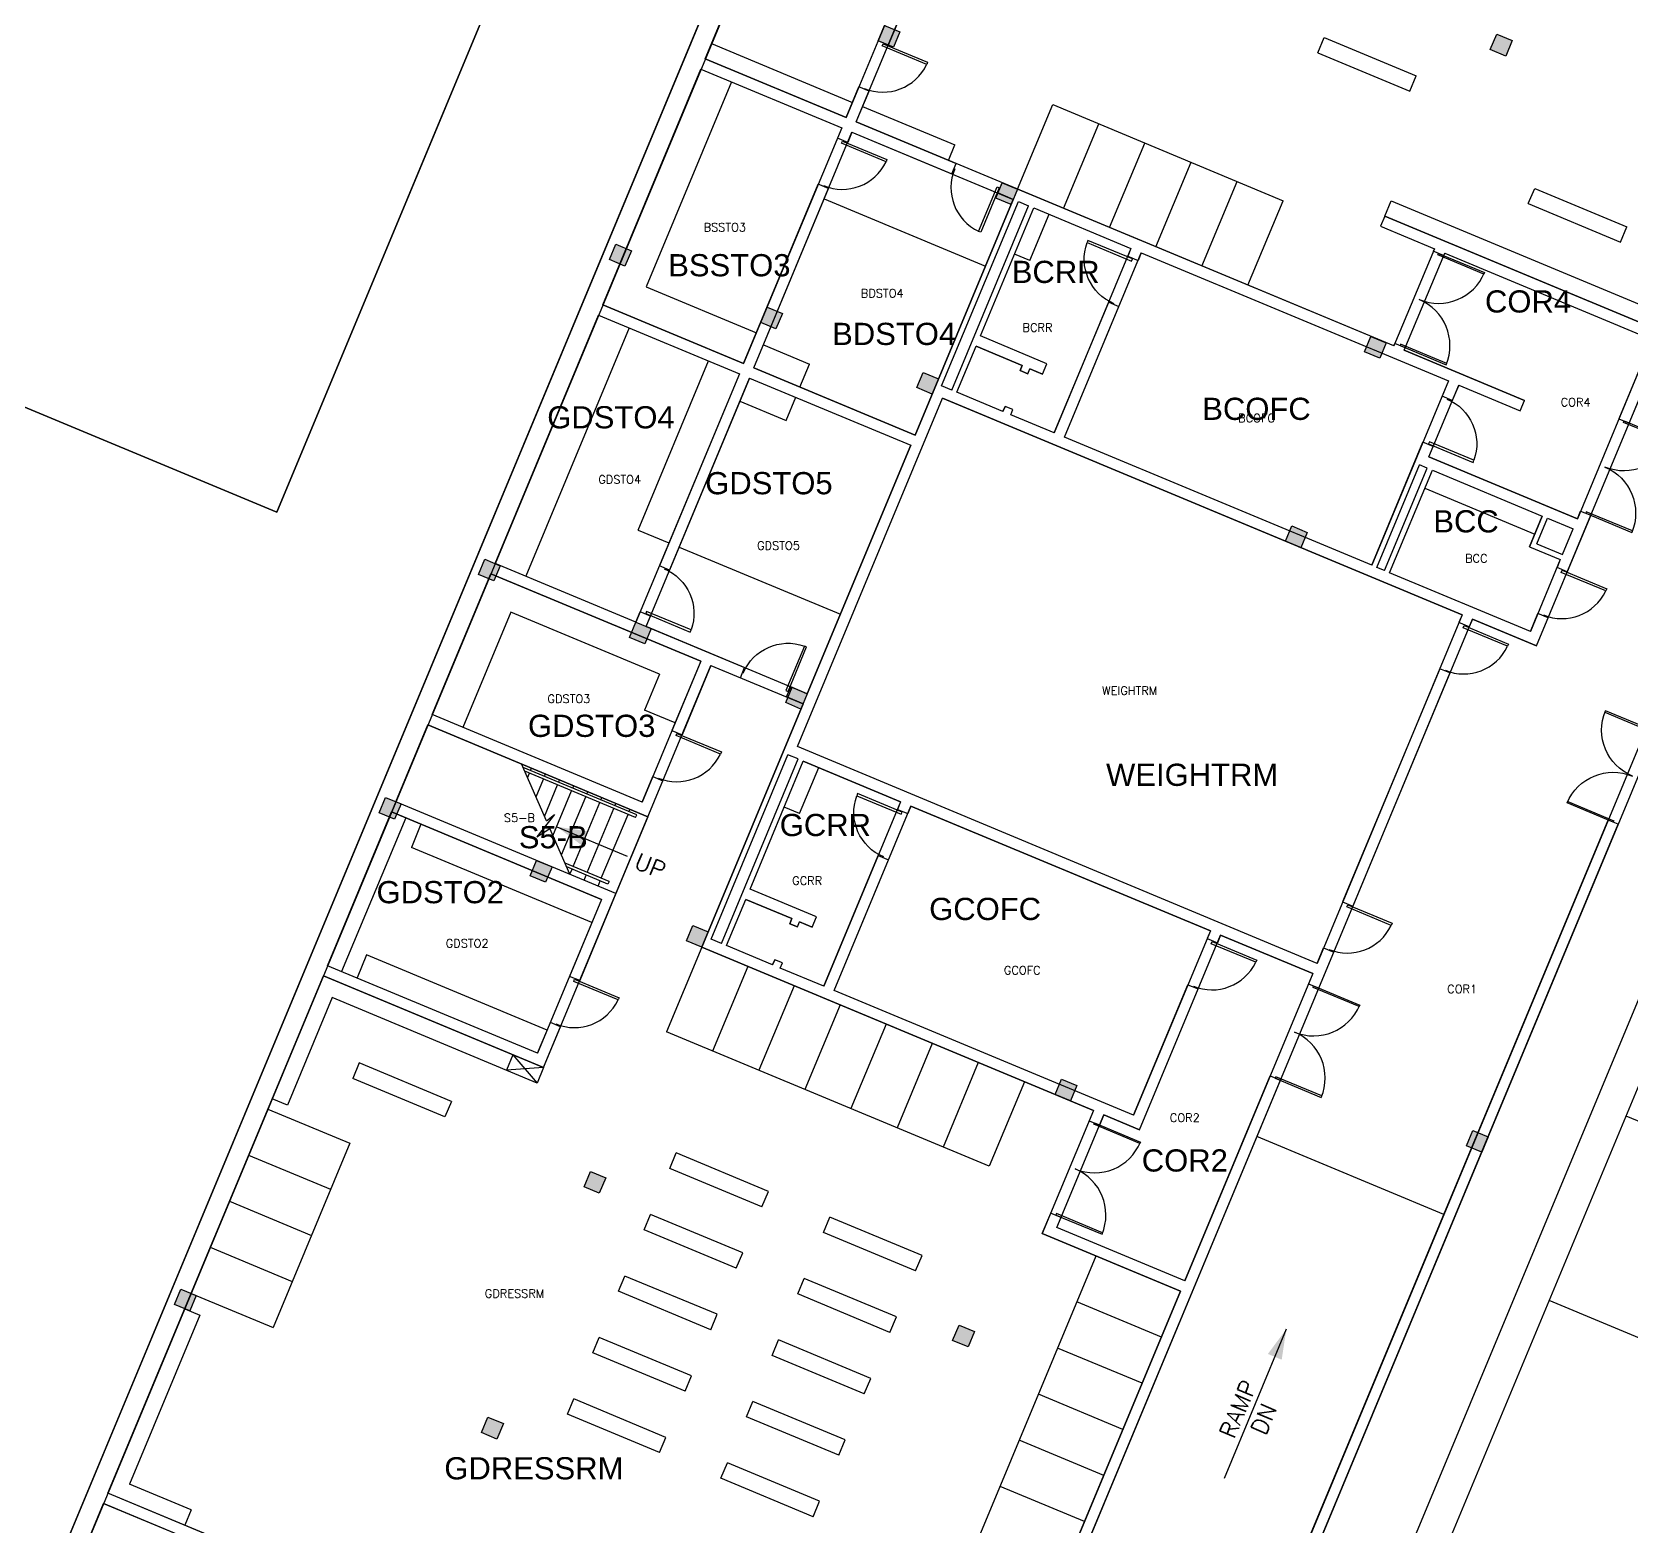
# Model space of a CAD drawing. Header units: inches. Extents: x -13030 to 12419, y -17984 to 4650.
# Drawn here: x 1453 to 2606, y -15828 to -14751 of the extents above; entities that cross this region are included whole.
import ezdxf
from ezdxf.enums import TextEntityAlignment as Align

# ---------------------------------------------------------------- set-up
doc = ezdxf.new("R2010")
doc.units = ezdxf.units.IN
doc.header["$LTSCALE"] = 48
doc.header["$MEASUREMENT"] = 0
doc.layers.get('0').update_dxf_attribs({"linetype": 'CONTINUOUS'})
for name, color, linetype in [('A-COLS', 1, 'CONTINUOUS'), ('A-COLS-GRID', 41, 'CONTINUOUS'), ('A-DOOR', 30, 'CONTINUOUS'), ('A-FLOR', 41, 'CONTINUOUS'), ('A-FLOR-STRS', 30, 'CONTINUOUS'), ('A-FURN', 41, 'CONTINUOUS'), ('A-WALLS', 1, 'CONTINUOUS'), ('CAFM_BLDG_OTLN', 41, 'CONTINUOUS'), ('CAFM_Gross', 200, 'CONTINUOUS'), ('CAFM_ID', 8, 'CONTINUOUS'), ('CAFM_MeasuredGross', 50, 'CONTINUOUS'), ('CAFM_SPACE', 5, 'CONTINUOUS'), ('CAFM_Space_Label', 7, 'CONTINUOUS')]:
    doc.layers.add(name, color=color, linetype=linetype)
doc.styles.add('CAFM-TXT', font='txt.shx', dxfattribs={"height": 6})
doc.styles.add('ROMANS', font='ROMANS.shx')

# ---------------------------------------------------------------- blocks, each defined once
blk = doc.blocks.new('LEADARR2')
blk.add_solid([(0, 0), (1, 0.25), (1, -0.25)])
blk = doc.blocks.new('DR-DOUB')
for p, q in [((0, 0.5), (0.015625, 0.5)), ((0, 0), (0, 0.5)), ((0.015625, 0.5), (0.015625, 0)), ((1, 0.5), (0.984375, 0.5)), ((0.984375, 0.5), (0.984375, 0)), ((1, 0), (1, 0.5)), ((0.015625, 0), (0, 0)), ((0.984375, 0), (1, 0))]:
    blk.add_line(p, q)
for centre, start, end in [((0, 0), 0, 90), ((1, 0), 90, 180)]:
    blk.add_arc(centre, 0.5, start, end)
blk = doc.blocks.new('DR-S90')
for p, q in [((0.015, 0.005), (0.015, 0.97)), ((0.015, 0.97), (0.062, 0.97)), ((0.062, 0.97), (0.062, 0.005)), ((0.062, 0.005), (0.015, 0.005))]:
    blk.add_line(p, q)
blk.add_arc((0.015, 0), 0.97, 360, 87.217)

msp = doc.modelspace()

# ---------------------------------------------------------------- linework, layer by layer
at = {"layer": 'A-COLS'}
for points in [[(2067.7, -14746.4), (2078.8, -14751), (2074.2, -14762.1), (2063.1, -14757.4)], [(2509.2, -14752.7), (2520.3, -14757.3), (2515.7, -14768.4), (2504.6, -14763.8)], [(2152.6, -14859.8), (2163.7, -14864.4), (2159.1, -14875.4), (2148, -14870.8)], [(1874.1, -14904.1), (1885.2, -14908.7), (1880.6, -14919.8), (1869.5, -14915.1)], [(1983.1, -14949.4), (1994.1, -14954.1), (1989.5, -14965.1), (1978.5, -14960.5)], [(2418.5, -14970.5), (2429.5, -14975.1), (2424.9, -14986.2), (2413.8, -14981.6)], [(2095.7, -14996.4), (2106.8, -15001), (2102.1, -15012.1), (2091.1, -15007.4)], [(2361.5, -15107.1), (2372.6, -15111.8), (2368, -15122.8), (2356.9, -15118.2)], [(1779.5, -15131.1), (1790.6, -15135.8), (1786, -15146.8), (1774.9, -15142.2)], [(1888.5, -15176.5), (1899.5, -15181.1), (1894.9, -15192.2), (1883.8, -15187.6)], [(2001.1, -15223.4), (2012.1, -15228.1), (2007.5, -15239.1), (1996.5, -15234.5)], [(1708, -15302.8), (1719.1, -15307.4), (1714.5, -15318.5), (1703.4, -15313.9)], [(1816.9, -15348.2), (1828, -15352.8), (1823.4, -15363.9), (1812.3, -15359.3)], [(1929.5, -15395.1), (1940.6, -15399.8), (1936, -15410.8), (1924.9, -15406.2)], [(2195.4, -15505.9), (2206.5, -15510.5), (2201.8, -15521.6), (2190.8, -15517)], [(2492, -15542.8), (2503.1, -15547.4), (2498.5, -15558.5), (2487.4, -15553.9)], [(1855.7, -15572.4), (1866.8, -15577), (1862.1, -15588.1), (1851.1, -15583.4)], [(1560.3, -15657.3), (1571.4, -15661.9), (1566.8, -15673), (1555.7, -15668.4)], [(2121.5, -15683.1), (2132.6, -15687.8), (2128, -15698.8), (2116.9, -15694.2)], [(1781.8, -15749.6), (1792.9, -15754.2), (1788.3, -15765.3), (1777.2, -15760.7)]]:
    msp.add_lwpolyline(points, close=True, dxfattribs=at)
at = {"layer": 'A-COLS-GRID'}
for points in [[(2067.7, -14746.4), (2078.8, -14751), (2063.1, -14757.4), (2074.2, -14762.1)], [(2509.2, -14752.7), (2520.3, -14757.3), (2504.6, -14763.8), (2515.7, -14768.4)], [(2152.6, -14859.8), (2163.7, -14864.4), (2148, -14870.8), (2159.1, -14875.4)], [(1874.1, -14904.1), (1885.2, -14908.7), (1869.5, -14915.1), (1880.6, -14919.8)], [(1983.1, -14949.4), (1994.1, -14954.1), (1978.5, -14960.5), (1989.5, -14965.1)], [(2418.5, -14970.5), (2429.5, -14975.1), (2413.8, -14981.6), (2424.9, -14986.2)], [(2095.7, -14996.4), (2106.8, -15001), (2091.1, -15007.4), (2102.1, -15012.1)], [(2361.5, -15107.1), (2372.6, -15111.8), (2356.9, -15118.2), (2368, -15122.8)], [(1779.5, -15131.1), (1790.6, -15135.8), (1774.9, -15142.2), (1786, -15146.8)], [(1888.5, -15176.5), (1899.5, -15181.1), (1883.8, -15187.6), (1894.9, -15192.2)], [(2001.1, -15223.4), (2012.1, -15228.1), (1996.5, -15234.5), (2007.5, -15239.1)], [(1708, -15302.8), (1719.1, -15307.4), (1703.4, -15313.9), (1714.5, -15318.5)], [(1816.9, -15348.2), (1828, -15352.8), (1812.3, -15359.3), (1823.4, -15363.9)], [(1929.5, -15395.1), (1940.6, -15399.8), (1924.9, -15406.2), (1936, -15410.8)], [(2195.4, -15505.9), (2206.5, -15510.5), (2190.8, -15517), (2201.8, -15521.6)], [(2492, -15542.8), (2503.1, -15547.4), (2487.4, -15553.9), (2498.5, -15558.5)], [(1855.7, -15572.4), (1866.8, -15577), (1851.1, -15583.4), (1862.1, -15588.1)], [(1560.3, -15657.3), (1571.4, -15661.9), (1555.7, -15668.4), (1566.8, -15673)], [(2121.5, -15683.1), (2132.6, -15687.8), (2116.9, -15694.2), (2128, -15698.8)], [(1781.8, -15749.6), (1792.9, -15754.2), (1777.2, -15760.7), (1788.3, -15765.3)]]:
    msp.add_solid(points, dxfattribs=at)
at = {"layer": 'A-FLOR'}
for p, q in [((2334.1, -16114.1), (2669.5, -15309.1)), ((2457.8, -15879.6), (2691.7, -15318.4)), ((2816.6, -15621.8), (2602.5, -15532.5)), ((2761.2, -15754.7), (2547.1, -15665.4))]:
    msp.add_line(p, q, dxfattribs=at)
at = {"layer": 'A-FLOR-STRS'}
for p, q in [((2024.3, -14871.3), (2140.6, -14919.8)), ((1919.7, -15122.4), (2036, -15170.8)), ((1824, -15319.7), (1806, -15278.6)), ((1889.1, -15315.4), (1807.1, -15281.3)), ((1888.3, -15317.3), (1808.3, -15284)), ((1810.3, -15288.6), (1811.7, -15285.4)), ((1812.5, -15283.5), (1813.2, -15281.7)), ((1816.5, -15302.5), (1821.8, -15289.6)), ((1822.6, -15287.8), (1823.4, -15285.9)), ((1822.6, -15316.5), (1832, -15293.8)), ((1828.7, -15330.4), (1842.1, -15298.1)), ((1832.8, -15292), (1833.5, -15290.1)), ((1842.9, -15296.2), (1843.7, -15294.4)), ((1853.1, -15300.4), (1853.8, -15298.6)), ((1834.8, -15344.3), (1852.3, -15302.3)), ((1843.2, -15352.7), (1862.5, -15306.5)), ((1853.4, -15356.9), (1872.6, -15310.8)), ((1863.2, -15304.7), (1864, -15302.8)), ((1873.4, -15308.9), (1874.1, -15307.1)), ((1883.5, -15313.1), (1884.3, -15311.3)), ((1829.7, -15315.1), (1817.1, -15331.2)), ((1824, -15319.7), (1829.7, -15315.1)), ((1831.4, -15323.9), (1882.1, -15345.1)), ((1863.5, -15361.1), (1882.8, -15315)), ((1888.3, -15317.3), (1889.1, -15315.4)), ((1817.1, -15331.2), (1826.4, -15325.2)), ((1840.9, -15358.2), (1826.4, -15325.2)), ((1869.1, -15363.4), (1837.4, -15350.3)), ((1868.3, -15365.3), (1838.6, -15352.9)), ((1840.9, -15358.2), (1842.5, -15354.5)), ((1851.1, -15362.4), (1852.6, -15358.8)), ((1861.2, -15366.7), (1862.8, -15363)), ((1869.1, -15363.4), (1868.3, -15365.3)), ((2471.1, -15603.4), (2336.3, -15547.3)), ((2357.5, -15686.1), (2312.7, -15793.7))]:
    msp.add_line(p, q, dxfattribs=at)
at = {"layer": 'A-FURN'}
for p, q in [((2380.2, -14766.1), (2384.8, -14755)), ((2384.8, -14755), (2451.2, -14782.7)), ((1943.1, -14759.4), (2044.6, -14801.8)), ((2380.2, -14766.1), (2446.6, -14793.8)), ((1957.5, -14787.1), (1896, -14934.8)), ((2446.6, -14793.8), (2451.2, -14782.7)), ((2052, -14804.8), (2118.5, -14832.5)), ((2163.7, -14864.4), (2189.1, -14803.4)), ((2189.1, -14803.4), (2355.2, -14872.7)), ((2196.9, -14878.2), (2222.3, -14817.3)), ((2113.8, -14843.6), (2118.5, -14832.5)), ((2230.1, -14892.1), (2255.5, -14831.1)), ((2263.4, -14905.9), (2288.8, -14845)), ((2296.6, -14919.8), (2322, -14858.8)), ((2329.8, -14933.6), (2355.2, -14872.7)), ((2428.6, -14883.8), (2433.2, -14872.7)), ((2433.2, -14872.7), (2617.8, -14949.6)), ((2532, -14874.8), (2536.6, -14863.8)), ((2536.6, -14863.8), (2603.1, -14891.4)), ((2172.6, -14915.8), (2186.5, -14882.5)), ((2532, -14874.8), (2598.5, -14902.5)), ((2598.5, -14902.5), (2603.1, -14891.4)), ((2172.6, -14915.8), (2161.5, -14911.1)), ((1896, -14934.8), (1975.4, -14967.9)), ((1883.7, -14964.4), (1809.1, -15143.4)), ((1980.5, -14976.5), (2013.7, -14990.4)), ((1890.1, -15110.1), (1940.9, -14988.2)), ((2006.8, -15007), (2013.7, -14990.4)), ((1963.5, -15017.1), (1996.8, -15031)), ((1996.8, -15031), (2003.7, -15014.4)), ((2457.4, -15079.9), (2536.8, -15113)), ((1890.1, -15110.1), (1912.3, -15119.3)), ((1798.3, -15169.3), (1763.7, -15252.4)), ((1905.4, -15213.9), (1798.3, -15169.3)), ((1905.4, -15213.9), (1894.6, -15239.8)), ((1916.8, -15249), (1894.6, -15239.8)), ((2006.5, -15314.5), (2020.3, -15281.3)), ((2006.5, -15314.5), (1995.4, -15309.9)), ((1722.5, -15317.5), (1676.3, -15428.3)), ((1733.5, -15322.1), (1726.6, -15338.8)), ((1856.8, -15393), (1726.6, -15338.8)), ((1694.3, -15416.3), (1687.4, -15432.9)), ((1824.5, -15470.5), (1694.3, -15416.3)), ((1936, -15410.8), (1910.6, -15471.8)), ((1969.2, -15424.7), (1943.8, -15485.6)), ((2002.5, -15438.5), (1977.1, -15499.4)), ((1669.5, -15447.1), (1637.2, -15524.7)), ((1817.2, -15508.7), (1669.5, -15447.1)), ((2035.7, -15452.4), (2010.3, -15513.3)), ((2143.2, -15568.7), (1910.6, -15471.8)), ((2068.9, -15466.2), (2043.5, -15527.1)), ((2102.1, -15480.1), (2076.8, -15541)), ((1688.9, -15494.2), (1684.3, -15505.3)), ((1755.4, -15521.9), (1688.9, -15494.2)), ((1799.7, -15488.4), (1795.1, -15499.4)), ((1799.7, -15488.4), (1817.2, -15508.7)), ((2135.4, -15493.9), (2110, -15554.8)), ((1750.8, -15533), (1684.3, -15505.3)), ((1821.8, -15497.6), (1795.1, -15499.4)), ((1821.8, -15497.6), (1817.2, -15508.7)), ((2168.6, -15507.8), (2143.2, -15568.7)), ((1637.2, -15524.7), (1626.1, -15520.1)), ((1623.1, -15527.4), (1682.1, -15552.1)), ((1755.4, -15521.9), (1750.8, -15533)), ((1682.1, -15552.1), (1626.8, -15685)), ((1609.2, -15560.7), (1668.3, -15585.3)), ((1912.9, -15570.2), (1917.5, -15559.1)), ((1984, -15586.8), (1917.5, -15559.1)), ((1979.4, -15597.9), (1912.9, -15570.2)), ((1979.4, -15597.9), (1984, -15586.8)), ((1595.4, -15593.9), (1654.5, -15618.5)), ((1894.5, -15614.5), (1899.1, -15603.4)), ((1965.5, -15631.1), (1899.1, -15603.4)), ((2023.7, -15616.4), (2028.3, -15605.3)), ((2094.8, -15633), (2028.3, -15605.3)), ((1960.9, -15642.2), (1894.5, -15614.5)), ((2090.1, -15644.1), (2023.7, -15616.4)), ((1581.5, -15627.1), (1640.6, -15651.8)), ((1960.9, -15642.2), (1965.5, -15631.1)), ((2090.1, -15644.1), (2094.8, -15633)), ((2123.4, -15865.9), (2220.3, -15633.3)), ((1876, -15658.8), (1880.6, -15647.8)), ((1942.5, -15686.5), (1876, -15658.8)), ((1947.1, -15675.4), (1880.6, -15647.8)), ((2005.2, -15660.7), (2009.8, -15649.6)), ((2076.3, -15677.3), (2009.8, -15649.6)), ((1567.7, -15660.4), (1626.8, -15685)), ((2071.7, -15688.4), (2005.2, -15660.7)), ((2267.4, -15691.9), (2206.5, -15666.5)), ((1574.1, -15676.1), (1523.4, -15797.9)), ((1563.1, -15671.4), (1574.1, -15676.1)), ((1942.5, -15686.5), (1947.1, -15675.4)), ((2071.7, -15688.4), (2076.3, -15677.3)), ((1857.5, -15703.1), (1862.1, -15692.1)), ((1928.6, -15719.8), (1862.1, -15692.1)), ((1924, -15730.8), (1857.5, -15703.1)), ((1986.8, -15705), (1991.4, -15693.9)), ((2057.8, -15721.6), (1991.4, -15693.9)), ((2253.5, -15725.1), (2192.6, -15699.8)), ((2053.2, -15732.7), (1986.8, -15705)), ((1924, -15730.8), (1928.6, -15719.8)), ((2053.2, -15732.7), (2057.8, -15721.6)), ((1839.1, -15747.4), (1843.7, -15736.4)), ((1910.1, -15764.1), (1843.7, -15736.4)), ((1968.3, -15749.3), (1972.9, -15738.2)), ((2039.4, -15765.9), (1972.9, -15738.2)), ((2239.7, -15758.4), (2178.8, -15733)), ((1905.5, -15775.1), (1839.1, -15747.4)), ((2034.8, -15777), (1968.3, -15749.3)), ((1905.5, -15775.1), (1910.1, -15764.1)), ((2034.8, -15777), (2039.4, -15765.9)), ((2225.8, -15791.6), (2164.9, -15766.2)), ((1949.8, -15793.6), (1954.5, -15782.5)), ((2020.9, -15810.2), (1954.5, -15782.5)), ((2016.3, -15821.3), (1949.8, -15793.6)), ((1567.7, -15816.4), (1523.4, -15797.9)), ((2212, -15824.8), (2151.1, -15799.4)), ((1567.7, -15816.4), (1563.1, -15827.4)), ((2016.3, -15821.3), (2020.9, -15810.2))]:
    msp.add_line(p, q, dxfattribs=at)
at = {"layer": 'A-WALLS'}
for p, q in [((1457.1, -15889.4), (2122.5, -14292.5)), ((2128.5, -14314.5), (1938.5, -14770.5)), ((2213.1, -14397.4), (2063.1, -14757.4)), ((2220.5, -14400.5), (2070.5, -14760.5)), ((2604.8, -15033), (2851.7, -14440.4)), ((2070.5, -14760.5), (2063.1, -14757.4)), ((1938.5, -14770.5), (2040, -14812.8)), ((1935.4, -14777.9), (1864.6, -14947.8)), ((1935.4, -14777.9), (2036.9, -14820.2)), ((2040, -14812.8), (2049.2, -14790.7)), ((2047.4, -14815.9), (2056.6, -14793.8)), ((2056.6, -14793.8), (2049.2, -14790.7)), ((2047.4, -14815.9), (2119.4, -14845.9)), ((2036.9, -14820.2), (2033.8, -14827.6)), ((2041.2, -14830.7), (2033.8, -14827.6)), ((2044.3, -14823.3), (2041.2, -14830.7)), ((2044.3, -14823.3), (2116.3, -14853.3)), ((2116.3, -14853.3), (2119.4, -14845.9)), ((1966.1, -14990.1), (2020, -14860.8)), ((2027.4, -14863.9), (2020, -14860.8)), ((2149.5, -14867.1), (2152.6, -14859.8)), ((2435.1, -14977.4), (2152.6, -14859.8)), ((1973.5, -14993.1), (2027.4, -14863.9)), ((2089.8, -15041.6), (2160.6, -14871.8)), ((2108.9, -15006.2), (2164.3, -14873.3)), ((2160.6, -14871.8), (2149.5, -14867.1)), ((2164.3, -14873.3), (2171.7, -14876.4)), ((2116.3, -15009.3), (2171.7, -14876.4)), ((2136.9, -14970.2), (2175.4, -14877.9)), ((2175.4, -14877.9), (2245.5, -14907.1)), ((2428.6, -14883.8), (2425.5, -14891.1)), ((2428.6, -14883.8), (2624.3, -14965.3)), ((2425.5, -14891.1), (2464.3, -14907.3)), ((2245.5, -14907.1), (2243.2, -14912.7)), ((2464.3, -14907.3), (2463.5, -14909.1)), ((2470.9, -14912.2), (2463.5, -14909.1)), ((2243.2, -14912.7), (2250.6, -14915.8)), ((2252.9, -14910.2), (2250.6, -14915.8)), ((2252.9, -14910.2), (2474.5, -15002.5)), ((2471.7, -14910.4), (2470.9, -14912.2)), ((2471.7, -14910.4), (2621.2, -14972.7)), ((1861.5, -14955.1), (1786.9, -15134.2)), ((1861.5, -14955.1), (1963.1, -14997.4)), ((1864.6, -14947.8), (1966.1, -14990.1)), ((2190.1, -15040.1), (2229.4, -14945.9)), ((2197.5, -15043.1), (2236.8, -14949)), ((2229.4, -14945.9), (2236.8, -14949)), ((2120, -15010.8), (2133.8, -14977.6)), ((2167.1, -14991.4), (2133.8, -14977.6)), ((2184.9, -14990.2), (2136.9, -14970.2)), ((2435.1, -14977.4), (2435.8, -14975.6)), ((2443.2, -14978.7), (2435.8, -14975.6)), ((2621.2, -14972.7), (2597.4, -15029.9)), ((2442.5, -14980.5), (2443.2, -14978.7)), ((2442.5, -14980.5), (2529.2, -15016.7)), ((1963.1, -14997.4), (1905.4, -15135.9)), ((1970.5, -15000.5), (1912.8, -15139)), ((1970.5, -15000.5), (2086.8, -15049)), ((1973.5, -14993.1), (2089.8, -15041.6)), ((2165.5, -14995.1), (2167.1, -14991.4)), ((2171.1, -14997.4), (2165.5, -14995.1)), ((2171.1, -14997.4), (2172.6, -14993.8)), ((2181.8, -14997.6), (2172.6, -14993.8)), ((2181.8, -14997.6), (2184.9, -14990.2)), ((2116.3, -15009.3), (2108.9, -15006.2)), ((2153.2, -15024.7), (2120, -15010.8)), ((2474.5, -15002.5), (2469.8, -15013.6)), ((2481.8, -15005.6), (2477.2, -15016.7)), ((2481.8, -15005.6), (2526.1, -15024.1)), ((2004.9, -15266.2), (2109.5, -15015.1)), ((2484.3, -15171.3), (2109.5, -15015.1)), ((2153.2, -15024.7), (2154.8, -15021)), ((2160.3, -15023.3), (2154.8, -15021)), ((2158.8, -15027), (2160.3, -15023.3)), ((2477.2, -15016.7), (2469.8, -15013.6)), ((2526.1, -15024.1), (2529.2, -15016.7)), ((2190.1, -15040.1), (2158.8, -15027)), ((2597.4, -15029.9), (2604.8, -15033)), ((2419.1, -15135.4), (2197.5, -15043.1)), ((2419.1, -15135.4), (2456, -15046.8)), ((2463.4, -15049.9), (2456, -15046.8)), ((2012.1, -15228.1), (2086.8, -15049)), ((2460.3, -15057.3), (2463.4, -15049.9)), ((2460.3, -15057.3), (2567.4, -15101.9)), ((2422.8, -15137), (2453.5, -15063.1)), ((2428.3, -15139.3), (2459.1, -15065.4)), ((2432, -15140.8), (2462.8, -15067)), ((2459.1, -15065.4), (2453.5, -15063.1)), ((2462.8, -15067), (2542.1, -15100.1)), ((2532.9, -15122.2), (2542.1, -15100.1)), ((2538.1, -15120.1), (2545.8, -15101.6)), ((2545.8, -15101.6), (2564.3, -15109.3)), ((2577.1, -15099.4), (2560.1, -15140.1)), ((2567.4, -15101.9), (2569.7, -15096.4)), ((2569.7, -15096.4), (2577.1, -15099.4)), ((2556.6, -15127.8), (2564.3, -15109.3)), ((2532.9, -15122.2), (2555.1, -15131.4)), ((2538.1, -15120.1), (2556.6, -15127.8)), ((1888.5, -15176.5), (1786.9, -15134.2)), ((1912.8, -15139), (1905.4, -15135.9)), ((2428.3, -15139.3), (2422.8, -15137)), ((2555.1, -15131.4), (2552.8, -15137)), ((2560.1, -15140.1), (2552.8, -15137)), ((1783.8, -15141.6), (1741.5, -15243.1)), ((1935.2, -15204.7), (1783.8, -15141.6)), ((2533.5, -15183.1), (2432, -15140.8)), ((1888.5, -15176.5), (1891.5, -15169.1)), ((1898.9, -15172.2), (1891.5, -15169.1)), ((1895.8, -15179.6), (1898.9, -15172.2)), ((2484.3, -15171.3), (2482, -15176.8)), ((2491.7, -15174.4), (2489.4, -15179.9)), ((2537.8, -15193.6), (2491.7, -15174.4)), ((2533.5, -15183.1), (2538.9, -15170.2)), ((2537.8, -15193.6), (2546.3, -15173.3)), ((2546.3, -15173.3), (2538.9, -15170.2)), ((1895.8, -15179.6), (1966.9, -15209.2)), ((2489.4, -15179.9), (2482, -15176.8)), ((1935.2, -15204.7), (1914.5, -15254.5)), ((1942.6, -15207.8), (1921.8, -15257.6)), ((1942.6, -15207.8), (1963.8, -15216.6)), ((1963.8, -15216.6), (1966.9, -15209.2)), ((2468.1, -15210.1), (2398.1, -15378.1)), ((2475.5, -15213.1), (2405.5, -15381.1)), ((2475.5, -15213.1), (2468.1, -15210.1)), ((1997.1, -15230.4), (2000.1, -15223.1)), ((2009.1, -15235.4), (1997.1, -15230.4)), ((2012.1, -15228.1), (2000.1, -15223.1)), ((1892.9, -15306.2), (1741.5, -15243.1)), ((1936, -15410.8), (2009.1, -15235.4)), ((1738.5, -15250.5), (1666.1, -15424.1)), ((1897.2, -15316.7), (1738.5, -15250.5)), ((1914.5, -15254.5), (1921.8, -15257.6)), ((2379.7, -15422.4), (2004.9, -15266.2)), ((1942.8, -15405), (1998.1, -15272.1)), ((1950.1, -15408.1), (2005.5, -15275.1)), ((1970.8, -15369), (2009.2, -15276.7)), ((2005.5, -15275.1), (1998.1, -15272.1)), ((2079.4, -15305.9), (2009.2, -15276.7)), ((1892.9, -15306.2), (1900.6, -15287.8)), ((1900.6, -15287.8), (1908, -15290.8)), ((1715.4, -15305.9), (1718.5, -15298.5)), ((1897.2, -15316.7), (1908, -15290.8)), ((1874.1, -15372.1), (1715.4, -15305.9)), ((2079.4, -15305.9), (2077.1, -15311.4)), ((2077.1, -15311.4), (2084.5, -15314.5)), ((2086.8, -15309), (2084.5, -15314.5)), ((2302.8, -15399), (2086.8, -15309)), ((1863.7, -15376.4), (1712.3, -15313.3)), ((2232.3, -16197.3), (2596.9, -15322.2)), ((2323.4, -15957.9), (2589.5, -15319.1)), ((2596.9, -15322.2), (2589.5, -15319.1)), ((2024, -15438.8), (2063.2, -15344.7)), ((2063.2, -15344.7), (2070.6, -15347.8)), ((2031.4, -15441.9), (2070.6, -15347.8)), ((2018.8, -15389), (1970.8, -15369)), ((1863.7, -15376.4), (1840.6, -15431.8)), ((1874.1, -15372.1), (1848, -15434.8)), ((1953.8, -15409.6), (1967.7, -15376.4)), ((2000.9, -15390.2), (1967.7, -15376.4)), ((2398.1, -15378.1), (2405.5, -15381.1)), ((1999.4, -15393.9), (2000.9, -15390.2)), ((2004.9, -15396.2), (2006.5, -15392.5)), ((2015.7, -15396.4), (2006.5, -15392.5)), ((2015.7, -15396.4), (2018.8, -15389)), ((1950.1, -15408.1), (1942.8, -15405)), ((2004.9, -15396.2), (1999.4, -15393.9)), ((2302.8, -15399), (2300.5, -15404.5)), ((2300.5, -15404.5), (2307.8, -15407.6)), ((2310.1, -15402.1), (2307.8, -15407.6)), ((2376.6, -15429.8), (2310.1, -15402.1)), ((2218.5, -15528.5), (1936, -15410.8)), ((1987.1, -15423.4), (1953.8, -15409.6)), ((2379.7, -15422.4), (2384.3, -15411.3)), ((2380.9, -15440.2), (2391.7, -15414.4)), ((2384.3, -15411.3), (2391.7, -15414.4)), ((1817.5, -15487.1), (1666.1, -15424.1)), ((1987.1, -15423.4), (1988.6, -15419.8)), ((1994.1, -15422.1), (1988.6, -15419.8)), ((1992.6, -15425.8), (1994.1, -15422.1)), ((2024, -15438.8), (1992.6, -15425.8)), ((1663.1, -15431.4), (1507.7, -15804.4)), ((1821.8, -15497.6), (1663.1, -15431.4)), ((1848, -15434.8), (1840.6, -15431.8)), ((2247.4, -15531.9), (2286.6, -15437.8)), ((2286.6, -15437.8), (2294, -15440.8)), ((2376.6, -15429.8), (2373.5, -15437.1)), ((2373.5, -15437.1), (2380.9, -15440.2)), ((2247.4, -15531.9), (2031.4, -15441.9)), ((2251.7, -15542.4), (2294, -15440.8)), ((1817.5, -15487.1), (1826.8, -15465)), ((1821.8, -15497.6), (1834.1, -15468.1)), ((1834.1, -15468.1), (1826.8, -15465)), ((2188.6, -15901.8), (2353.2, -15506.7)), ((2284.3, -15651.3), (2345.8, -15503.6)), ((2345.8, -15503.6), (2353.2, -15506.7)), ((2218.5, -15528.5), (2215.4, -15535.9)), ((2225.8, -15531.6), (2222.8, -15539)), ((2251.7, -15542.4), (2225.8, -15531.6)), ((2215.4, -15535.9), (2222.8, -15539)), ((2181.5, -15617.1), (2187.7, -15602.4)), ((2187.7, -15602.4), (2195.1, -15605.4)), ((2192, -15612.8), (2195.1, -15605.4)), ((2281.2, -15658.7), (2181.5, -15617.1)), ((2284.3, -15651.3), (2192, -15612.8)), ((2115.1, -16057.4), (2281.2, -15658.7)), ((1577.8, -15833.6), (1507.7, -15804.4)), ((1504.6, -15811.8), (1475.4, -15881.9)), ((1574.8, -15841), (1504.6, -15811.8))]:
    msp.add_line(p, q, dxfattribs=at)
at = {"layer": 'CAFM_BLDG_OTLN'}
msp.add_lwpolyline([(988, -14132.9), (895.7, -14354.5), (1108.9, -14443.4), (953.7, -14815.9), (1629.5, -15097.3), (2098.3, -13972.1), (1209.5, -13601.2), (924.7, -13482.6), (703.2, -14014.2), (988, -14132.9)], close=True, dxfattribs=at)
msp.add_lwpolyline([(1874.5, -14509.2), (1629.5, -15097.3), (953.7, -14815.9), (1108.9, -14443.4), (1098.6, -14439.1)], dxfattribs=at)
at = {"layer": 'CAFM_Gross'}
msp.add_lwpolyline([(2251.8, -16517.5), (2236.7, -16540), (2251.7, -16550), (2253.9, -16546.7), (2297.9, -16576.2), (2308, -16561.3), (2263.9, -16531.7), (2422.2, -16295.9), (3338.6, -16677.8), (3754, -15680.8), (3443.8, -15551.6), (3831.5, -14621.1), (2258.6, -13965.8), (1457.1, -15889.4), (1495.8, -15905.6), (1470.1, -15967.4), (1551.3, -16001.3), (1485, -16160.4), (1598.4, -16207.6, 0.05164), (1676.3, -16221.4), (1711.5, -16318.3), (1721.5, -16318), (1731.1, -16479.8, 0.145412), (2076.9, -16360.8)], format="xyb", close=True, dxfattribs=at)
at = {"layer": 'CAFM_MeasuredGross'}
msp.add_lwpolyline([(1721.5, -16318), (1730.7, -16463.8, 0.145287), (2067.6, -16347.8), (2072.2, -16354.3), (2076.9, -16360.8), (2251.8, -16517.5), (2405.3, -16288.9), (2412.2, -16272.3), (3328.9, -16654.2), (3730.5, -15690.5), (3420.3, -15561.3), (3808, -14630.8), (3014.2, -14300.1), (3015.7, -14296.4), (2266.2, -13984.1), (1475.4, -15881.9), (1512.3, -15897.3), (1485.8, -15961), (1567, -15994.8), (1501.2, -16152.7), (1597.6, -16192.8, 0.060997), (1686.3, -16208), (1720.5, -16302.1)], format="xyb", close=True, dxfattribs=at)
at = {"layer": 'CAFM_SPACE'}
for points in [[(2154.6, -14251.8), (2326.3, -14323.3), (2300.2, -14386.1), (2307.5, -14389.1), (2333.7, -14326.4), (2405.7, -14356.4), (2407.2, -14352.7), (2451.5, -14371.1), (2450, -14374.8), (2808.2, -14524.1), (2624.3, -14965.3), (2428.6, -14883.8), (2425.5, -14891.1), (2464.3, -14907.3), (2435.1, -14977.4), (2047.4, -14815.9), (2240.5, -14352.5), (2131.5, -14307.1), (2154.6, -14251.8)], [(2128.5, -14314.5), (2167.2, -14330.7), (2163.4, -14339.9), (2187.4, -14349.9), (2191.2, -14340.7), (2230, -14356.8), (2040, -14812.8), (1938.5, -14770.5), (2128.5, -14314.5)], [(1935.4, -14777.9), (2036.9, -14820.2), (1966.1, -14990.1), (1864.6, -14947.8)], [(2044.3, -14823.3), (2160.6, -14871.8), (2089.8, -15041.6), (1973.5, -14993.1)], [(2175.4, -14877.9), (2245.5, -14907.1), (2190.1, -15040.1), (2158.8, -15027), (2160.3, -15023.3), (2154.8, -15021), (2153.2, -15024.7), (2120, -15010.8), (2133.8, -14977.6), (2167.1, -14991.4), (2165.5, -14995.1), (2171.1, -14997.4), (2172.6, -14993.8), (2181.8, -14997.6), (2184.9, -14990.2), (2136.9, -14970.2), (2175.4, -14877.9)], [(2252.9, -14910.2), (2474.5, -15002.5), (2419.1, -15135.4), (2197.5, -15043.1), (2252.9, -14910.2)], [(2471.7, -14910.4), (2621.2, -14972.7), (2567.4, -15101.9), (2460.3, -15057.3), (2481.8, -15005.6), (2526.1, -15024.1), (2529.2, -15016.7), (2442.5, -14980.5), (2471.7, -14910.4)], [(1861.5, -14955.1), (1963.1, -14997.4), (1888.5, -15176.5), (1786.9, -15134.2)], [(1970.5, -15000.5), (2086.8, -15049), (2012.1, -15228.1), (1895.8, -15179.6)], [(2109.5, -15015.1), (2484.3, -15171.3), (2379.7, -15422.4), (2004.9, -15266.2)], [(2462.8, -15067), (2542.1, -15100.1), (2532.9, -15122.2), (2555.1, -15131.4), (2533.5, -15183.1), (2432, -15140.8), (2462.8, -15067)], [(1783.8, -15141.6), (1935.2, -15204.7), (1892.9, -15306.2), (1741.5, -15243.1)], [(1942.6, -15207.8), (2009.1, -15235.4), (1936, -15410.8), (2218.5, -15528.5), (2181.5, -15617.1), (2281.2, -15658.7), (2115.1, -16057.4), (1507.7, -15804.4), (1663.1, -15431.4), (1821.8, -15497.6), (1942.6, -15207.8)], [(2633.8, -15233.6), (3420.4, -15561.4), (3730.5, -15690.5), (3328.9, -16654.2), (2401.1, -16267.6), (2309.8, -16229.6), (2232.3, -16197.3), (2633.8, -15233.6)], [(1738.5, -15250.5), (1897.2, -15316.7), (1874.1, -15372.1), (1715.4, -15305.9)], [(2009.2, -15276.7), (2079.4, -15305.9), (2024, -15438.8), (1992.6, -15425.8), (1994.1, -15422.1), (1988.6, -15419.8), (1987.1, -15423.4), (1953.8, -15409.6), (1967.7, -15376.4), (2000.9, -15390.2), (1999.4, -15393.9), (2004.9, -15396.2), (2006.5, -15392.5), (2015.7, -15396.4), (2018.8, -15389), (1970.8, -15369), (2009.2, -15276.7)], [(2086.8, -15309), (2302.8, -15399), (2247.4, -15531.9), (2031.4, -15441.9)], [(1712.3, -15313.3), (1863.7, -15376.4), (1817.5, -15487.1), (1666.1, -15424.1)], [(2310.1, -15402.1), (2376.6, -15429.8), (2284.3, -15651.3), (2192, -15612.8), (2225.8, -15531.6), (2251.7, -15542.4), (2310.1, -15402.1)], [(1504.6, -15811.8), (1667.1, -15879.4), (1615.9, -16002.2), (1490.4, -15949.9), (1512.3, -15897.3), (1475.4, -15881.9), (1504.6, -15811.8)]]:
    msp.add_lwpolyline(points, close=True, dxfattribs=at)
msp.add_lwpolyline([(1730.7, -16463.8), (1721.5, -16318, 0.263444), (2124.2, -16069.9), (2165.1, -15989.4), (2199.7, -15906.4), (2188.6, -15901.8), (2491.7, -15174.4), (2537.8, -15193.6), (2577.1, -15099.4), (2927.1, -14259.5), (3015.7, -14296.4), (2323.4, -15957.9), (2314.1, -15954.1), (2208.8, -16207), (2209.4, -16207.3, -0.228203), (1730.7, -16463.8)], format="xyb", close=True, dxfattribs=at)

# ---------------------------------------------------------------- block references
at = {"layer": 'A-DOOR'}
for name, p, xscale, yscale, rotation in [('DR-S90', (2066.8, -14759), -36, -36, 67.38000000000001), ('DR-S90', (2037.5, -14829.1), -36, -36, 67.38000000000017), ('DR-S90', (2151.1, -14863.4), 36, 36, 157.3799999999994), ('DR-S90', (2246.9, -14914.2), -36, 36, 67.37999999999944), ('DR-DOUB', (2467.2, -14910.7), -72, -72, 67.38000000000001), ('DR-S90', (2459.7, -15048.4), 36, -36, 67.3799999999988), ('DR-DOUB', (2573.4, -15097.9), 72, -72, 67.38000000000049), ('DR-S90', (1895.2, -15170.7), 36, -36, 67.38000000000024), ('DR-S90', (2556.5, -15138.5), -36, -36, 67.38000000000001), ('DR-S90', (1998.6, -15226.8), 36, -36, 157.3800000000013), ('DR-S90', (2485.7, -15178.4), -36, -36, 67.38000000000017), ('DR-DOUB', (2620.9, -15254.2), -72, 72, 67.3800000000001), ('DR-S90', (1918.1, -15256.1), -36, -36, 67.37999999999937), ('DR-S90', (2080.8, -15313), -36, 36, 67.37999999999968), ('DR-S90', (2401.8, -15379.6), -36, -36, 67.37999999999992), ('DR-S90', (2304.1, -15406.1), -36, -36, 67.38000000000041), ('DR-S90', (1844.3, -15433.3), -36, -36, 67.38000000000001), ('DR-DOUB', (2377.2, -15438.7), -72, -72, 67.37999999999978), ('DR-DOUB', (2219.1, -15537.4), -72, -72, 67.38000000000017)]:
    msp.add_blockref(name, p, dxfattribs=dict(at, xscale=xscale, yscale=yscale, rotation=rotation))
at = {"layer": 'A-FLOR-STRS', "yscale": 21.6, "zscale": 21.6}
for p, xscale, rotation in [((1831.4, -15323.9), -21.59999999999999, 157.3800000000011), ((2357.5, -15686.1), 21.6, 247.3800000000002)]:
    msp.add_blockref('LEADARR2', p, dxfattribs=dict(at, xscale=xscale, rotation=rotation))

# ---------------------------------------------------------------- texts
at = {"layer": 'A-FLOR-STRS', "style": 'ROMANS'}
for s, rotation, p in [('UP', 337.38, (1886.4, -15353.4)), ('RAMP', 66.9688, (2319.8, -15765.9)), ('DN', 66.9688, (2342.4, -15763.4))]:
    msp.add_text(s, height=12, rotation=rotation, dxfattribs=at).set_placement(p)
at = {"layer": 'CAFM_ID', "style": 'CAFM-TXT'}
for s, p in [('BSSTO3', (1952.6, -14894.8)), ('BDSTO4', (2066.1, -14942.4)), ('BCRR', (2178.1, -14967.1)), ('COR4', (2566.1, -15020.9)), ('BCOFC', (2336, -15032.4)), ('GDSTO4', (1876.8, -15076.6)), ('GDSTO5', (1991.3, -15124.3)), ('BCC', (2494.5, -15133.5)), ('GDSTO3', (1840.2, -15234.7)), ('WEIGHTRM', (2244.6, -15228.8)), ('S5-B', (1804.5, -15320.5)), ('GCRR', (2012, -15365.8)), ('GDSTO2', (1766.8, -15411)), ('GCOFC', (2167.1, -15430.4)), ('COR1', (2484.3, -15443.9)), ('COR2', (2284.3, -15536.7)), ('GDRESSRM', (1801, -15663.4))]:
    msp.add_text(s, height=6, dxfattribs=at).set_placement(p, align=Align.CENTER)
at = {"layer": 'CAFM_Space_Label', "color": 7, "char_height": 0.2, "attachment_point": 5}
for s, insert in [('{\\fSansSerif;\\H16;BSSTO3}', (1955.9, -14919.3)), ('{\\fSansSerif;\\H16;BCRR}', (2191.2, -14924.1)), ('{\\fSansSerif;\\H16;COR4}', (2531.8, -14945.4)), ('{\\fSansSerif;\\H16;BDSTO4}', (2074.7, -14968.8)), ('{\\fSansSerif;\\H16;GDSTO4}', (1870.5, -15028.9)), ('{\\fSansSerif;\\H16;BCOFC}', (2336, -15022.8)), ('{\\fSansSerif;\\H16;GDSTO5}', (1984.4, -15076.4)), ('{\\fSansSerif;\\H16;BCC}', (2487.1, -15103.9)), ('{\\fSansSerif;\\H16;GDSTO3}', (1856.6, -15251.3)), ('{\\fSansSerif;\\H16;WEIGHTRM}', (2289.6, -15286.6)), ('{\\fSansSerif;\\H16;S5-B}', (1828.9, -15331.6)), ('{\\fSansSerif;\\H16;GCRR}', (2025.1, -15322.8)), ('{\\fSansSerif;\\H16;GDSTO2}', (1747.4, -15371.2)), ('{\\fSansSerif;\\H16;GCOFC}', (2140.3, -15383.3)), ('{\\fSansSerif;\\H16;COR2}', (2284.3, -15564.6)), ('{\\fSansSerif;\\H16;GDRESSRM}', (1814.9, -15786.5))]:
    msp.add_mtext(s, dxfattribs=dict(at, insert=insert))

doc.saveas('drawing.dxf')
